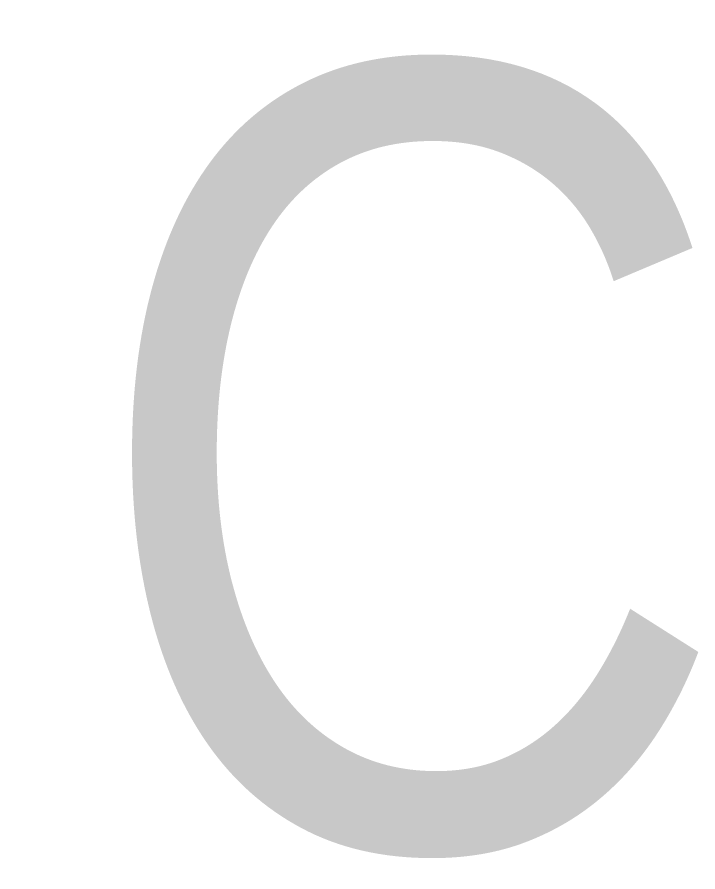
# Model space of a CAD drawing. Header units: inches. Extents: x -4597 to 93300, y -11124 to 5932.
# Drawn here: x -566.75 to -559.77, y -9034.94 to -9026.18 of the extents above; entities that cross this region are included whole.
import ezdxf

# ---------------------------------------------------------------- set-up
doc = ezdxf.new("R2010")
doc.units = ezdxf.units.IN
doc.header["$LTSCALE"] = 0.5
doc.header["$MEASUREMENT"] = 0
doc.header["$PDMODE"] = 66
for name, color, linetype, lineweight in [('1', 7, 'Continuous', 25), ('hatch', 9, 'Continuous', 0), ('Toilet', 7, 'Continuous', 25)]:
    doc.layers.add(name, color=color, linetype=linetype, lineweight=lineweight)
doc.styles.add('ordinary', font='ARIALN.TTF')
doc.styles.get("Standard").update_dxf_attribs({"font": 'arial.ttf'})
doc.dimstyles.new('S8', dxfattribs={"dimtxt": 5, "dimasz": 1, "dimexe": 6, "dimexo": 18, "dimgap": 1.9375, "dimtad": 1, "dimdec": 0, "dimzin": 3, "dimdsep": 46, "dimlunit": 4, "dimtxsty": 'Standard', "dimblk": 'dot 2', "dimcen": 12, "dimse1": 1, "dimse2": 1, "dimclrd": 1, "dimclre": 1, "dimclrt": 256, "dimadec": 0, "dimazin": 0, "dimtfac": 0.75, "dimtdec": 0, "dimtix": 1, "dimtmove": 1, "dimatfit": 3, "dimldrblk": 'DOT', "dimfxl": 1, "dimtolj": 1, "dimtzin": 0, "dimlwd": 9, "dimlwe": 9, "dimarcsym": 0})

# ---------------------------------------------------------------- blocks, each defined once
blk = doc.blocks.new('dot1')
at = {"layer": 'hatch'}
h = blk.add_hatch(color=256, dxfattribs=at)
edge = h.paths.add_edge_path()
edge.add_arc((0, 0), 1, 0, 360)
for p, q in [((0, 3), (0, -3)), ((3, 0), (-3, 0))]:
    blk.add_line(p, q, dxfattribs=at)
blk.add_circle((0, 0), 1, dxfattribs=at)
blk = doc.blocks.new('dot 2')
at = {"layer": 'hatch', "xscale": 0.5, "yscale": 0.5, "zscale": 0.5}
blk.add_blockref('dot1', (0, 0), dxfattribs=at)
blk = doc.blocks.new('*D197')
at = {"layer": 'Defpoints', "color": 0, "transparency": 16777216}
for p in [(-583.0627, -8974.1863), (-583.0627, -9009.7971), (-280.9142, -9102.7971)]:
    blk.add_point(p, dxfattribs=at)
at = {"layer": 'Toilet', "color": 1, "lineweight": 9, "transparency": 16777216}
blk.add_line((-281.9142, -8974.1863), (-582.0627, -8974.1863), dxfattribs=at)
at = {"layer": 'Toilet', "color": 1, "lineweight": 9, "transparency": 16777216, "rotation": 180}
blk.add_blockref('dot 2', (-583.0627, -8974.1863), dxfattribs=at)
at = {"layer": 'Toilet', "color": 1, "lineweight": 9, "transparency": 16777216}
blk.add_blockref('dot 2', (-280.9142, -8974.1863), dxfattribs=at)
at = {"layer": 'Toilet', "transparency": 16777216, "insert": (-431.9885, -8969.6959), "char_height": 5, "attachment_point": 5}
blk.add_mtext('\\A1;25\'-2"', dxfattribs=at)
blk = doc.blocks.new('_Dot')
at = {"color": 0, "linetype": 'ByBlock', "lineweight": -2}
blk.add_line((-0.5, 0), (-1, 0), dxfattribs=at)
at = {"color": 0, "linetype": 'ByBlock', "const_width": 0.5}
blk.add_lwpolyline([(-0.25, 0, 1), (0.25, 0, 1)], format="xyb", close=True, dxfattribs=at)
blk = doc.blocks.new('*D195')
at = {"layer": 'Defpoints', "color": 0, "transparency": 16777216}
for p in [(-621.4918, -9009.7971), (-475.3752, -9009.7971), (-311.0098, -9491.4988)]:
    blk.add_point(p, dxfattribs=at)
at = {"layer": 'Toilet', "color": 1, "lineweight": 9, "transparency": 16777216}
blk.add_line((-621.4918, -9490.4988), (-621.4918, -9010.7971), dxfattribs=at)
for p, rotation in [((-621.4918, -9009.7971), 90), ((-621.4918, -9491.4988), 270)]:
    blk.add_blockref('dot 2', p, dxfattribs=dict(at, rotation=rotation))
at = {"layer": 'Toilet', "transparency": 16777216, "insert": (-625.9822, -9250.6479), "char_height": 5, "attachment_point": 5, "rotation": 90}
blk.add_mtext('\\A1;40\'-2"', dxfattribs=at)

msp = doc.modelspace()

# ---------------------------------------------------------------- texts
at = {"layer": '1', "insert": (-566.0336, -9026.6836), "char_height": 8, "width": 20.123372, "attachment_point": 1, "style": 'ordinary'}
msp.add_mtext('C1', dxfattribs=at)

# ---------------------------------------------------------------- dimensions: what is measured, and where the dimension line sits
at = {"layer": 'Toilet'}
dim = msp.add_linear_dim(base=(-583.0627, -8974.1863), p1=(-280.9142, -9102.7971), p2=(-583.0627, -9009.7971), dimstyle='S8', override={"dimfxl": 2, "dimfxlon": 1, "dimarcsym": 1}, dxfattribs=at)
dim.commit()
dim.dimension.update_dxf_attribs({"geometry": '*D197', "text_midpoint": (-431.9885, -8969.6959)})
dim = msp.add_linear_dim(base=(-621.4918, -9009.7971), p1=(-311.0098, -9491.4988), p2=(-475.3752, -9009.7971), angle=90, dimstyle='S8', override={"dimfxl": 2, "dimfxlon": 1, "dimarcsym": 1}, dxfattribs=at)
dim.commit()
dim.dimension.update_dxf_attribs({"geometry": '*D195', "text_midpoint": (-625.9822, -9250.6479)})

doc.saveas('drawing.dxf')
